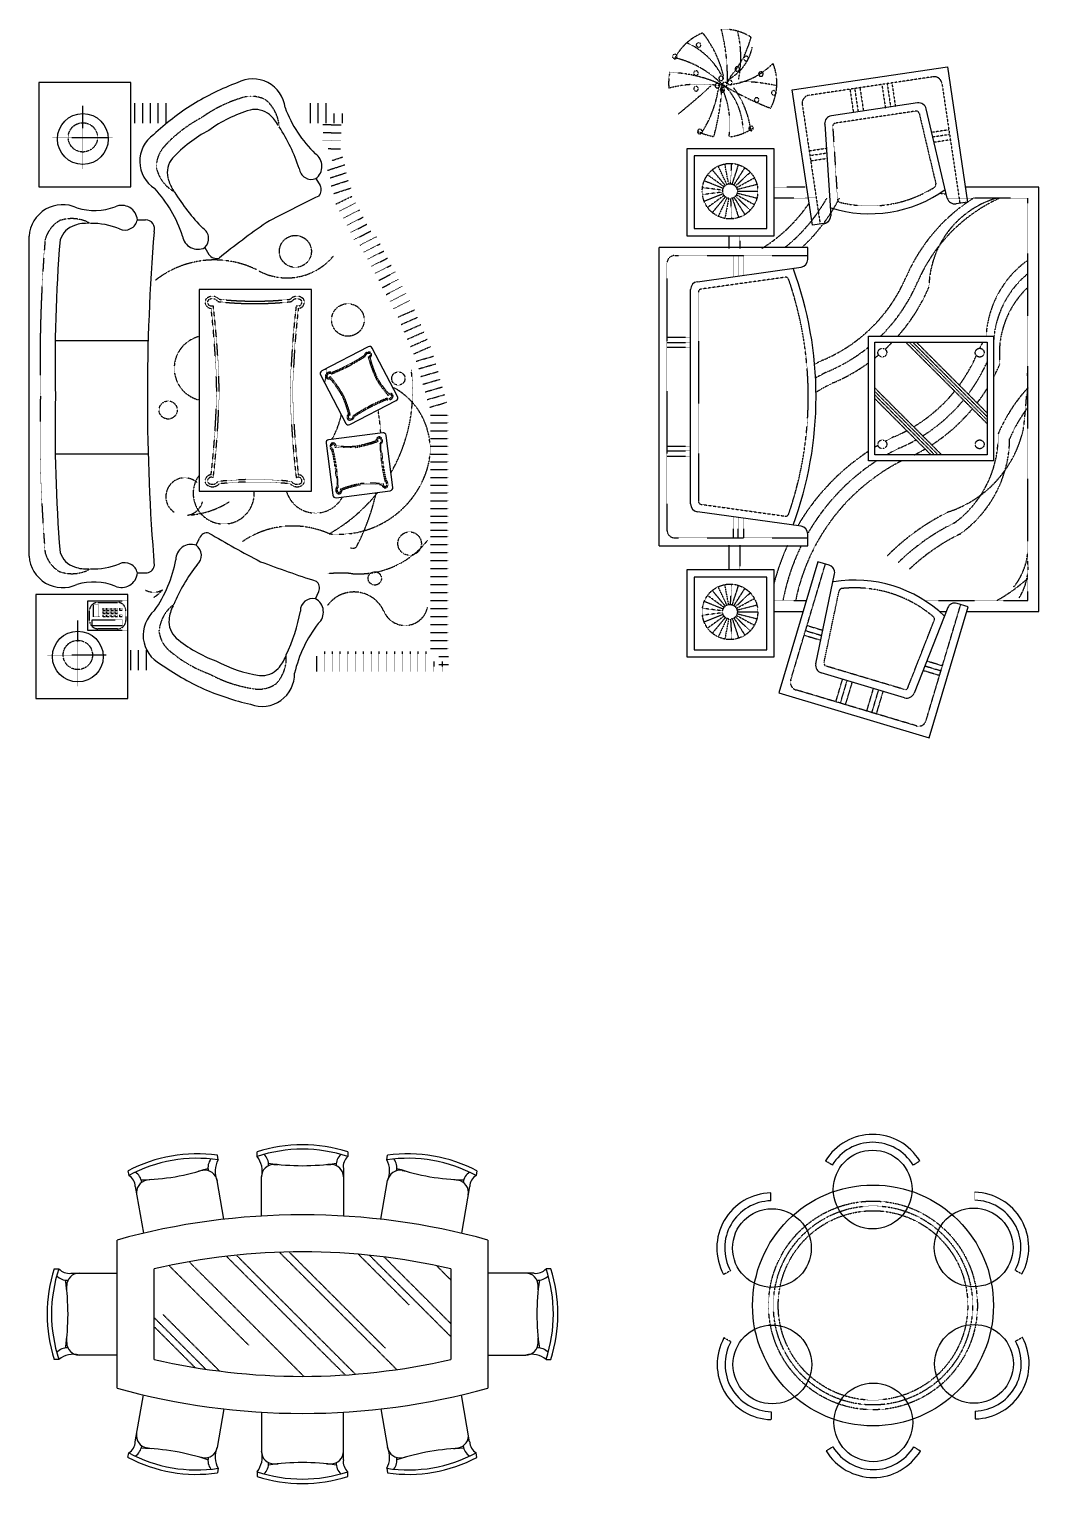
# Model space of a CAD drawing. Extents: x -15080 to 60298, y -30155 to 15485.
# Drawn here: x 14346 to 19795, y 978 to 8842 of the extents above; entities that cross this region are included whole.
import ezdxf

# ---------------------------------------------------------------- set-up
doc = ezdxf.new("R2010")
doc.units = 0
doc.linetypes.add('HIDDEN2', pattern=[0.1875, 0.125, -0.0625])
doc.layers.get('0').update_dxf_attribs({"linetype": 'CONTINUOUS'})
doc.layers.add('FURHATCH', color=57, linetype='CONTINUOUS')

# ---------------------------------------------------------------- blocks, each defined once
blk = doc.blocks.new('YQ_SOFA_05')
for p, q in [((717.7, 1655.8), (1555.4, 1781.2)), ((1555.4, 1781.2), (1664.7, 1050.7)), ((827, 925.3), (717.7, 1655.8)), ((1393.8, 1585.7), (929.4, 1516.2)), ((1555.2, 1071.2), (1441.3, 1553.6)), ((893.4, 1471.6), (925.7, 976.9)), ((619.9, 1338.6), (150.3, 1338.6)), ((150.3, 1338.6), (150.3, 869)), ((619.9, 869), (619.9, 1338.6)), ((1664.7, 1050.7), (1602.1, 1041.3)), ((150.3, 869), (619.9, 869)), ((889.6, 934.7), (827, 925.3)), ((802.1, 804.7), (0, 804.7)), ((0, -804.7), (0, 804.7)), ((802.1, 741.3), (802.1, 804.7)), ((206.3, 620.8), (765.6, 699.4)), ((169.4, -578.8), (169.4, 578.8)), ((1130.1, -346.8), (1130.1, 327.3)), ((1130.1, 327.3), (1804.1, 327.3)), ((1804.1, 327.3), (1804.1, -346.8)), ((1804.1, -346.8), (1130.1, -346.8)), ((765.6, -699.4), (206.3, -620.8)), ((802.1, -804.7), (802.1, -741.3)), ((0, -804.7), (802.1, -804.7)), ((619.9, -935.4), (150.3, -935.4)), ((150.3, -935.4), (150.3, -1405)), ((619.9, -1405), (619.9, -935.4)), ((856.8, -891.4), (645.5, -1599.1)), ((917.5, -909.5), (856.8, -891.4)), ((845.4, -1441.5), (947.2, -956.4)), ((1557.1, -1138.5), (1376.3, -1600)), ((1457.1, -1841.5), (1668.4, -1133.7)), ((1668.4, -1133.7), (1607.7, -1115.6)), ((150.3, -1405), (619.9, -1405)), ((1324.7, -1625.2), (874.7, -1490.8)), ((645.5, -1599.1), (1457.1, -1841.5))]:
    blk.add_line(p, q)
for centre, radius, start, end in [((1400.1, 1543.8), 42.4, 13.28271, 98.51175), ((935.6, 1474.3), 42.4, 98.51175, 183.7408), ((1135.8, 1687.6), 700.1, 252.56821, 305.65909), ((1595.8, 1083.2), 42.3, 196.51199, 278.51175), ((883.4, 976.6), 42.4, 278.51175, 0.51152), ((759.7, 741.3), 42.3, 278.00023, 0), ((-1148.7, 0), 1995.7, 339.67009, 20.32991), ((211.8, 578.8), 42.3, 97.44557, 180), ((211.8, -578.8), 42.3, 180, 262.55443), ((759.7, -741.3), 42.3, 0, 81.99977), ((905.3, -950.1), 42.4, 351.3761, 73.37587), ((1054.9, -1689.6), 700.1, 46.22853, 99.31941), ((1595.6, -1156.2), 42.3, 73.37587, 155.37564), ((886.8, -1450.2), 42.4, 168.14682, 253.37587), ((1336.9, -1584.6), 42.4, 253.37587, 338.60492)]:
    blk.add_arc(centre, radius, start, end)
at = {"layer": 'FURHATCH', "linetype": 'HIDDEN2'}
for p, q in [((1477.9, 1726.8), (807.7, 1626.5)), ((1029.6, 1660.3), (1048.5, 1534)), ((1055, 1664.1), (1073.9, 1537.8)), ((1083.6, 1668.4), (1102.5, 1542.1)), ((1201.8, 1686.1), (1220.7, 1559.8)), ((1230.4, 1690.3), (1249.3, 1564.1)), ((1255.8, 1694.2), (1274.7, 1567.9)), ((1526, 1691.1), (1622.8, 1044.4)), ((772.1, 1578.3), (868.9, 931.6)), ((1384.7, 1541.5), (951, 1476.6)), ((1403.7, 1528.7), (1493.3, 1148.9)), ((936.6, 1458.8), (962.4, 1065)), ((1563, 1440.4), (1471.3, 1426.6)), ((810.1, 1327.7), (901.9, 1341.4)), ((1566.8, 1415), (1477.2, 1401.5)), ((1571.1, 1386.4), (1483.9, 1373.3)), ((385, 1149), (391.9, 1259)), ((814, 1302.3), (903.6, 1315.7)), ((818.2, 1273.7), (905.4, 1286.7)), ((350.5, 1132.8), (261.3, 1197.5)), ((357.3, 1140), (287, 1224.9)), ((365.7, 1145.3), (318.7, 1245)), ((375.1, 1148.4), (354.5, 1256.6)), ((394.8, 1147.1), (428.8, 1251.9)), ((403.7, 1142.9), (462.8, 1235.9)), ((411.4, 1136.6), (491.7, 1212)), ((417.2, 1128.6), (513.8, 1181.6)), ((343.2, 1114.4), (233.9, 1128.3)), ((343.2, 1104.5), (233.9, 1090.7)), ((345.7, 1124.1), (243.3, 1164.6)), ((420.9, 1119.3), (527.6, 1146.7)), ((422.1, 1109.5), (532.3, 1109.5)), ((787.9, 1131.7), (619.9, 1131.7)), ((345.7, 1094.9), (243.3, 1054.3)), ((350.5, 1086.2), (261.3, 1021.4)), ((357.3, 1079), (287, 994.1)), ((365.7, 1073.6), (318.7, 974)), ((375.1, 1070.6), (354.5, 962.3)), ((385, 1070), (391.9, 960)), ((394.8, 1071.8), (428.8, 967)), ((403.7, 1076), (462.8, 983)), ((411.4, 1082.4), (491.7, 1006.9)), ((417.2, 1090.4), (513.8, 1037.3)), ((420.9, 1099.6), (527.6, 1072.2)), ((805.1, 1071.8), (619.9, 1071.8)), ((851.9, 1073.3), (787.9, 1073.4)), ((1514.8, 1098.9), (1549.8, 1093.9)), ((1989.2, 1071.8), (1555.1, 1071.8)), ((1989.2, -1100.3), (1989.2, 1071.8)), ((436.3, 869), (436.3, 800.4)), ((42.3, 719.9), (42.3, -719.9)), ((84.7, 762.3), (802.1, 762.3)), ((401.6, 761.8), (401.6, 648.2)), ((427.3, 761.8), (427.3, 651.9)), ((456.2, 761.8), (456.2, 655.9)), ((680.7, 644.7), (226.3, 580.8)), ((211.8, 564.1), (211.8, -564.1)), ((41.7, 321.4), (169.4, 321.4)), ((41.7, 292.5), (169.4, 292.5)), ((41.7, 266.8), (169.4, 266.8)), ((1331, 293.6), (1770.4, -145.8)), ((1350.1, 293.6), (1770.4, -126.8)), ((1369.1, 293.6), (1770.4, -107.7)), ((1388.2, 293.6), (1770.4, -88.6)), ((1163.8, 47.4), (1524.3, -313.1)), ((1163.8, 28.4), (1505.2, -313.1)), ((1163.8, 9.3), (1486.1, -313.1)), ((1163.8, -9.8), (1467.1, -313.1)), ((41.7, -266.8), (169.4, -266.8)), ((41.7, -292.5), (169.4, -292.5)), ((41.7, -321.4), (169.4, -321.4)), ((226.3, -580.8), (680.7, -644.7)), ((401.6, -761.8), (401.6, -648.2)), ((427.3, -761.8), (427.3, -651.9)), ((456.2, -761.8), (456.2, -655.9)), ((84.7, -762.3), (802.1, -762.3)), ((436.3, -802), (436.3, -935.4)), ((710.3, -1530.1), (897.4, -903.5)), ((375.1, -1122.3), (354.5, -1014.1)), ((385, -1121.7), (391.9, -1011.7)), ((394.8, -1123.6), (428.8, -1018.8)), ((350.5, -1137.9), (261.3, -1073.2)), ((357.3, -1130.7), (287, -1045.8)), ((365.7, -1125.4), (318.7, -1025.7)), ((403.7, -1127.8), (462.8, -1034.8)), ((411.4, -1134.1), (491.7, -1058.7)), ((417.2, -1142.1), (513.8, -1089.1)), ((619.9, -1100.3), (794.4, -1100.3)), ((890, -1435), (971.1, -1048.8)), ((1433, -1100.3), (1989.2, -1100.3)), ((343.2, -1156.3), (233.9, -1142.5)), ((343.2, -1166.2), (233.9, -1180)), ((345.7, -1146.6), (243.3, -1106.1)), ((345.7, -1175.8), (243.3, -1216.4)), ((420.9, -1151.4), (527.6, -1124)), ((420.9, -1171.1), (527.6, -1198.5)), ((422.1, -1161.2), (532.3, -1161.2)), ((1440.7, -1748.2), (1627.8, -1121.6)), ((1513.2, -1160.2), (1548.6, -1160.2)), ((350.5, -1184.5), (261.3, -1249.3)), ((357.3, -1191.7), (287, -1276.6)), ((365.7, -1197.1), (318.7, -1296.8)), ((375.1, -1200.1), (354.5, -1308.4)), ((385, -1200.8), (391.9, -1310.7)), ((394.8, -1198.9), (428.8, -1303.7)), ((403.7, -1194.7), (462.8, -1287.7)), ((411.4, -1188.3), (491.7, -1263.8)), ((417.2, -1180.3), (513.8, -1233.4)), ((798.9, -1235), (883.4, -1260.3)), ((1342.5, -1570.1), (1484.9, -1206.8)), ((783.3, -1287.4), (872.2, -1313.9)), ((790.7, -1262.7), (877.5, -1288.7)), ((1321.9, -1580.1), (901.8, -1454.7)), ((1512.7, -1505.2), (1423.9, -1478.6)), ((1520.1, -1480.5), (1433.3, -1454.6)), ((1528.4, -1452.8), (1443.9, -1427.6)), ((953.6, -1647.6), (990.1, -1525.3)), ((978.2, -1654.9), (1014.7, -1532.6)), ((1005.9, -1663.2), (1042.5, -1540.9)), ((1388, -1776.7), (738.7, -1582.8)), ((1120.5, -1697.4), (1157, -1575.1)), ((1148.2, -1705.7), (1184.7, -1583.4)), ((1172.8, -1713), (1209.3, -1590.7))]:
    blk.add_line(p, q, dxfattribs=at)
at = {"layer": 'FURHATCH', "ltscale": 1000}
for p, q in [((580.8, 1299.5), (189.5, 1299.5)), ((189.5, 1299.5), (189.5, 908.2)), ((580.8, 908.2), (580.8, 1299.5)), ((2049.1, 1131.7), (1652.6, 1131.7)), ((2049.1, -1160.2), (2049.1, 1131.7)), ((189.5, 908.2), (580.8, 908.2)), ((376.4, 869), (376.4, 800.4)), ((1163.8, -313.1), (1163.8, 293.6)), ((1163.8, 293.6), (1770.4, 293.6)), ((1770.4, 293.6), (1770.4, -313.1)), ((1770.4, -313.1), (1163.8, -313.1)), ((376.4, -802), (376.4, -935.4)), ((580.8, -974.6), (189.5, -974.6)), ((189.5, -974.6), (189.5, -1365.9)), ((580.8, -1365.9), (580.8, -974.6)), ((619.9, -1160.2), (776.5, -1160.2)), ((1660.5, -1160.2), (2049.1, -1160.2)), ((189.5, -1365.9), (580.8, -1365.9))]:
    blk.add_line(p, q, dxfattribs=at)
at = {"layer": 'FURHATCH', "linetype": 'HIDDEN2'}
for centre, radius in [((382.5, 1109.5), 149.8), ((382.5, 1109.5), 39.6), ((1204.4, 237.7), 23.8), ((1729.8, 237.7), 23.8), ((1204.4, -257.2), 23.8), ((1729.8, -257.2), 23.8), ((382.5, -1161.2), 149.8), ((382.5, -1161.2), 39.6)]:
    blk.add_circle(centre, radius, dxfattribs=at)
for centre, radius, start, end in [((343.2, 1692.2), 292, 58.42049, 91.49494), ((-660.1, 1726), 1028.6, 358.32856, 14.53175), ((-158.9, 1831.8), 599.6, 348.55155, 13.59511), ((343.2, 1692.2), 292, 111.59554, 153.05191), ((-8, 1553.7), 389.7, 24.09558, 66.22018), ((212.7, 1898.6), 12.3, 90, 270), ((212.7, 1898.6), 12.3, 270, 90), ((-233.2, 1595.2), 596.4, 13.04524, 38.15889), ((249.9, 1939), 258.4, 298.89012, 348.45792), ((-17, 2073.5), 530, 318.7581, 345.51574), ((84.4, 1836.7), 12.3, 90, 270), ((84.4, 1836.7), 12.3, 270, 90), ((-38.4, 1312), 531.8, 44.48606, 76.53813), ((469.3, 1825.4), 12.3, 90, 270), ((469.3, 1825.4), 12.3, 270, 90), ((343.2, 1692.2), 292, 168.54353, 185.23656), ((36.3, 1043), 707.5, 65.08876, 88.31599), ((199.1, 1746.7), 12.3, 90, 270), ((199.1, 1746.7), 12.3, 270, 90), ((334.3, 1718.5), 12.3, 90, 270), ((334.3, 1718.5), 12.3, 270, 90), ((333.5, 2076.2), 394.4, 276.99045, 315.47809), ((422.1, 1769.1), 12.3, 90, 270), ((422.1, 1769.1), 12.3, 270, 90), ((549.2, 1741.7), 12.3, 90, 270), ((549.2, 1741.7), 12.3, 270, 90), ((343.2, 1692.2), 292, 332.49118, 21.58391), ((219.4, 1021), 665.8, 81.24958, 104.52372), ((-2204.3, 4373.5), 3665.1, 309.04877, 312.6799), ((199.1, 1662.2), 12.3, 90, 270), ((199.1, 1662.2), 12.3, 270, 90), ((-262, 1748.3), 588.3, 326.50982, 352.13779), ((-972.9, 1751.6), 1314.8, 344.68202, 357.82437), ((314, 1679.1), 12.3, 90, 270), ((314, 1679.1), 12.3, 270, 90), ((341, 1656.6), 12.3, 90, 270), ((-98, 1470.4), 480, 351.82983, 25.76326), ((1195.9, 3106.7), 1659.2, 238.98728, 249.03333), ((341, 1656.6), 12.3, 270, 90), ((354.5, 1684.7), 12.3, 90, 270), ((107.3, 1436.4), 345.6, 357.53057, 45.91017), ((354.5, 1684.7), 12.3, 270, 90), ((381.5, 1695.9), 12.3, 90, 270), ((381.5, 1695.9), 12.3, 270, 90), ((20.9, 1381.2), 476.7, 7.32696, 36.95584), ((420.1, 698.7), 1003.1, 77.63534, 89.11051), ((618.7, 1640), 12.3, 90, 270), ((618.7, 1640), 12.3, 270, 90), ((1484.1, 1684.9), 42.4, 8.51175, 98.51232), ((526, 1601.9), 12.3, 90, 270), ((526, 1601.9), 12.3, 270, 90), ((814, 1584.6), 42.4, 98.51175, 188.51175), ((1387.2, 1524.8), 16.9, 13.28271, 98.51175), ((219.4, 1431.4), 12.3, 90, 270), ((343.2, 1692.2), 292, 242.2649, 260.54054), ((219.4, 1431.4), 12.3, 270, 90), ((343.2, 1692.2), 292, 276.67026, 304.42463), ((496.4, 1448.3), 12.3, 90, 270), ((496.4, 1448.3), 12.3, 270, 90), ((953.5, 1459.9), 16.9, 98.51175, 183.7408), ((1135.8, 1687.6), 657.8, 255.86265, 302.15091), ((1476.8, 1145), 16.9, 302.15091, 13.28271), ((109.5, 1519.5), 845.5, 301.74131, 325.84436), ((109.5, 1519.5), 912.9, 308.46068, 330.6322), ((109.5, 1519.5), 972.8, 312.70892, 332.59934), ((979.3, 1066.1), 16.9, 183.7408, 255.86265), ((2201.2, 272.3), 945.4, 122.25803, 156.83724), ((2201.2, 272.3), 878, 114.41482, 156.83724), ((1964.2, 584), 508.2, 106.30796, 179.19228), ((883.4, 976.6), 42.4, 278.51175, 0.51152), ((84.7, 719.9), 42.4, 90, 180), ((2304.2, 296.4), 541.2, 125.59211, 176.73563), ((683.1, 627.9), 16.9, 18.92131, 98.00023), ((-1148.7, 0), 1953.4, 341.07869, 18.92131), ((554.7, 976.8), 845.5, 292.94731, 336.83724), ((2311.3, 271.6), 507.3, 129.40498, 181.29838), ((228.7, 564.1), 16.9, 98.00023, 180), ((554.7, 976.8), 912.9, 314.64485, 336.83724), ((554.7, 976.8), 980.3, 318.50486, 336.83724), ((2324.4, 234.3), 488.4, 133.33814, 186.74489), ((554.7, 976.8), 912.9, 293.05943, 309.06496), ((554.7, 976.8), 980.3, 312.68427, 315.81835), ((2584.6, -141.9), 945.4, 152.57226, 154.7437), ((1416.7, -898.8), 1219.3, 115.8857, 118.26533), ((554.7, 976.8), 980.3, 293.16276, 305.93519), ((554.7, 976.8), 980.3, 308.40738, 309.94587), ((938.1, 562.5), 845.5, 323.71164, 336.24502), ((938.1, 562.5), 912.9, 323.06396, 335.73748), ((938.1, 562.5), 980.3, 332.05116, 336.83724), ((1416.7, -898.8), 1151.9, 115.96881, 119.78831), ((-1329.1, 223.1), 3319.3, 353.18863, 358.62179), ((1416.7, -898.8), 1084.5, 116.05627, 121.69862), ((938.1, 562.5), 845.5, 300.99085, 320.94818), ((938.1, 562.5), 980.3, 322.50618, 328.10171), ((2636.8, -545.5), 878, 137.52434, 156.83724), ((938.1, 562.5), 912.9, 302.04397, 320.50759), ((938.1, 562.5), 980.3, 302.9487, 320.12784), ((2636.8, -545.5), 810.5, 143.02505, 156.83724), ((1800.1, -1313.1), 1219.3, 115.8857, 118.36256), ((938.1, 562.5), 845.5, 292.94731, 298.14746), ((938.1, 562.5), 912.9, 293.05943, 299.42473), ((1372.5, -43.6), 607.7, 288.56303, 347.93878), ((1252.2, -215.3), 577.6, 306.26984, 1.50362), ((1254.6, -222), 637, 305.21289, 359.5757), ((1800.1, -1313.1), 1219.3, 123.33404, 149.64765), ((1800.1, -1313.1), 1219.3, 120.50188, 121.45845), ((1800.1, -1313.1), 1151.9, 115.96881, 119.76198), ((938.1, 562.5), 980.3, 296.72321, 300.51999), ((1800.1, -1313.1), 1084.5, 117.00437, 168.68746), ((1800.1, -1313.1), 1151.9, 122.98231, 150.05654), ((228.7, -564.1), 16.9, 180, 261.99977), ((2098.3, -1716.7), 1219.3, 115.8857, 135.33041), ((683.1, -627.9), 16.9, 261.99977, 341.07869), ((2098.3, -1716.7), 1151.9, 115.96881, 134.50898), ((84.7, -719.9), 42.4, 180, 270), ((2098.3, -1716.7), 1084.5, 116.05627, 133.58178), ((1800.1, -1313.1), 1219.3, 155.35709, 165.44138), ((1800.1, -1313.1), 1151.9, 153.80937, 169.35736), ((1652, -812.6), 338.2, 320.81868, 4.2675), ((905.3, -950.1), 42.4, 351.3761, 73.37587), ((1679.6, -920.2), 311.3, 327.46421, 5.95832), ((1338.5, -247.6), 980.3, 299.56295, 311.59383), ((987.7, -1052.3), 16.9, 96.02498, 168.14682), ((1054.9, -1689.6), 657.8, 49.73672, 96.02498), ((1469.1, -1200.6), 16.9, 338.60492, 49.73672), ((906.6, -1438.5), 16.9, 168.14682, 253.37587), ((750.9, -1542.2), 42.4, 163.37587, 253.37587), ((1326.8, -1563.9), 16.9, 253.37587, 338.60492), ((1400.1, -1736.1), 42.4, 253.3753, 343.37587)]:
    blk.add_arc(centre, radius, start, end, dxfattribs=at)
blk = doc.blocks.new('YQ_SOFA_04')
for p, q in [((1547.2, 1174.2), (1569.7, 1137.9)), ((584.1, 952.1), (628.2, 952.1)), ((0, -863.5), (0, 863.5)), ((947.4, 801.7), (970, 765.3)), ((1524.4, 575.6), (917.8, 575.6)), ((917.8, 575.6), (917.8, -512.2)), ((1524.4, -512.2), (1524.4, 575.6)), ((1830.3, 266.6), (1579.1, 135.8)), ((1987.9, -1.6), (1851.9, 259.8)), ((1572.3, 114.3), (1708.3, -147.1)), ((1729.8, -153.9), (1981.1, -23.1)), ((1908.4, -197.8), (1616.2, -235.8)), ((1962.8, -492.4), (1926.3, -211.5)), ((1602.4, -253.6), (1638.9, -534.5)), ((917.8, -512.2), (1524.4, -512.2)), ((1656.8, -548.3), (1949, -510.3)), ((901.4, -804.8), (918.9, -765.8)), ((584.1, -954.5), (628.2, -954.5)), ((1545.7, -1093.6), (1563.2, -1054.5))]:
    blk.add_line(p, q)
for points in [[(549.5, 1130), (549.5, 1693), (53.1, 1693), (53.1, 1130)], [(35.7, -1069.9), (35.7, -1632.9), (532.1, -1632.9), (532.1, -1069.9)]]:
    blk.add_lwpolyline(points, close=True)
for centre, radius, start, end in [((1689.8, 219.1), 1578.2, 111.04535, 120.76312), ((1206.7, 1537.7), 175.4, 6.42657, 118.47951), ((1740.4, 250.5), 1578.2, 122.92841, 132.64618), ((2020.3, 1799), 683.4, 200.70914, 225.82466), ((772.4, 1268), 175.4, 125.21202, 237.26497), ((1497.6, 1240.4), 82.7, 306.79823, 55.8599), ((177.6, 654.5), 683.4, 17.86688, 42.98239), ((1529.9, 1113.1), 46.9, 315.31867, 31.84577), ((180.5, 852.9), 180.9, 64.5808, 176.63374), ((351.8, 1326.7), 324.3, 253.21884, 290.32511), ((499.2, 944.7), 85.3, 4.95246, 114.01413), ((3873.5, -3824.7), 5421.6, 115.22104, 118.58429), ((628.2, 903.7), 48.4, 340.89584, 90), ((11770.1, -6.6), 11132.1, 175.39145, 184.69317), ((4397.5, -3499.2), 5421.6, 125.10724, 128.4705), ((910, 875.5), 82.7, 187.83163, 296.89331), ((1009.9, 790.1), 46.9, 211.84577, 288.37286), ((1837.7, 252.4), 15.9, 27.48884, 117.48884), ((1586.4, 121.7), 15.9, 117.48884, 207.48884), ((1973.7, -9), 15.9, 297.48884, 27.48884), ((1722.5, -139.7), 15.9, 207.48884, 297.48884), ((1618.2, -251.6), 15.9, 97.40527, 187.40527), ((1910.5, -213.6), 15.9, 7.40527, 97.40527), ((1654.7, -532.5), 15.9, 187.40527, 277.40527), ((1947, -494.5), 15.9, 277.40527, 7.40527), ((961.7, -785), 46.9, 79.33467, 155.86177), ((3743.5, 3919.9), 5421.6, 239.23704, 242.60029), ((180.5, -852.9), 180.9, 183.36626, 295.4192), ((874.2, -883), 82.7, 70.81423, 179.8759), ((628.2, -906.1), 48.4, 270, 346.52709), ((118.8, -762.2), 683.4, 324.72514, 349.84066), ((3180.5, 4172.2), 5421.6, 249.12324, 252.4865), ((348.2, -1328.1), 324.6, 69.00788, 106.09833), ((499.2, -947.2), 85.3, 245.98587, 355.04754), ((1520.3, -1035.3), 46.9, 335.86177, 52.38886), ((1505.4, -1165.8), 82.7, 311.84763, 60.90931), ((790.5, -1290.4), 175.4, 130.44257, 242.49551), ((2098.3, -1649.3), 683.4, 141.88288, 166.99839), ((1613.3, -152.3), 1578.2, 235.06136, 244.77912), ((1257, -1499.5), 175.4, 249.22803, 1.28097), ((1558.9, -127.9), 1578.2, 246.94441, 256.66218)]:
    blk.add_arc(centre, radius, start, end)
at = {"layer": 'FURHATCH', "linetype": 'HIDDEN2'}
for p, q in [((568.9, 1580.7), (568.9, 1473)), ((610.9, 1580.7), (610.9, 1473)), ((652.9, 1580.7), (652.9, 1473)), ((694.9, 1580.7), (694.9, 1473)), ((736.9, 1580.7), (736.9, 1473)), ((1516.6, 1580.7), (1516.6, 1473)), ((1558.6, 1580.7), (1558.6, 1473)), ((1601.2, 1580.7), (1601.2, 1473)), ((288.4, 1566.3), (288.4, 1227.7)), ((1644.4, 1526.5), (1644.4, 1473)), ((1689.4, 1526.5), (1689.4, 1473)), ((1585.3, 1466.6), (1683.2, 1464.2)), ((1586, 1423.4), (1683.9, 1421)), ((450, 1394.1), (126.7, 1394.1)), ((1583.4, 1380.3), (1681.3, 1377.8)), ((1613.9, 1336.3), (1680.7, 1334.6)), ((1635.1, 1272.6), (1692.9, 1291.3)), ((1610.5, 1219.2), (1703.7, 1249.4)), ((1624.7, 1178.3), (1712.1, 1206.7)), ((1629.7, 1134.5), (1722.8, 1164.8)), ((1643, 1093.4), (1736.2, 1123.7)), ((1655.9, 1037.4), (1744.1, 1080.2)), ((1675.4, 998.4), (1762.5, 1043.3)), ((1695.2, 960), (1782.3, 1004.9)), ((1715, 921.6), (1802.1, 966.5)), ((1734.8, 883.2), (1821.9, 928.1)), ((1756.4, 846.4), (1843.4, 891.3)), ((1787.1, 815.7), (1874.2, 860.5)), ((1806.9, 777.3), (1894, 822.1)), ((1826.7, 738.9), (1913.8, 783.7)), ((1846.5, 700.5), (1933.6, 745.3)), ((1866.3, 662.1), (1953.4, 707)), ((1887.8, 625.3), (1974.9, 670.2)), ((1907.6, 586.9), (1994.7, 631.8)), ((1927.4, 548.5), (2014.5, 593.4)), ((1947.2, 510.1), (2034.3, 555)), ((1967, 471.7), (2054.1, 516.6)), ((1989.4, 426.3), (2079.1, 465.6)), ((2006.8, 386.7), (2096.5, 426.1)), ((2024.1, 347.1), (2113.8, 386.5)), ((2041.5, 307.6), (2131.2, 347)), ((2058.9, 268), (2148.5, 307.4)), ((2076.2, 228.5), (2165.9, 267.9)), ((2088.4, 188.9), (2182.5, 216)), ((2100.4, 147.4), (2194.5, 174.5)), ((2112.3, 105.9), (2206.5, 133)), ((2124.3, 64.3), (2218.4, 91.5)), ((2136.3, 22.8), (2230.4, 50)), ((2148.2, -18.7), (2242.4, 8.5)), ((2160.2, -60.2), (2254.3, -33)), ((2165.9, -102.6), (2263.8, -102.6)), ((2165.9, -144.6), (2263.8, -144.6)), ((2165.9, -186.6), (2263.8, -186.6)), ((2165.9, -228.6), (2263.8, -228.6)), ((2165.9, -270.6), (2263.8, -270.6)), ((2165.9, -312.6), (2263.8, -312.6)), ((2165.9, -354.6), (2263.8, -354.6)), ((2165.9, -396.6), (2263.8, -396.6)), ((2165.9, -438.6), (2263.8, -438.6)), ((2165.9, -480.6), (2263.8, -480.6)), ((2165.9, -522.6), (2263.8, -522.6)), ((2165.9, -564.6), (2263.8, -564.6)), ((2165.9, -606.6), (2263.8, -606.6)), ((2165.9, -648.6), (2263.8, -648.6)), ((2165.9, -681.6), (2263.8, -681.6)), ((2165.9, -723.6), (2263.8, -723.6)), ((2165.9, -757.7), (2263.8, -757.7)), ((2165.9, -800.9), (2263.8, -800.9)), ((2165.9, -844.1), (2263.8, -844.1)), ((2165.9, -887.3), (2263.8, -887.3)), ((2165.9, -930.5), (2263.8, -930.5)), ((2165.9, -973.7), (2263.8, -973.7)), ((2165.9, -1016.9), (2263.8, -1016.9)), ((2165.9, -1060.1), (2263.8, -1060.1)), ((2165.9, -1103.3), (2263.8, -1103.3)), ((2165.9, -1146.5), (2263.8, -1146.5)), ((261.5, -1210.3), (261.5, -1566.1)), ((2165.9, -1189.7), (2263.8, -1189.7)), ((2165.9, -1232.9), (2263.8, -1232.9)), ((2165.9, -1276.1), (2263.8, -1276.1)), ((2165.9, -1319.3), (2263.8, -1319.3)), ((414.9, -1398), (99.4, -1398)), ((547.2, -1370.6), (547.2, -1478.3)), ((589.2, -1370.6), (589.2, -1478.3)), ((631.2, -1370.6), (631.2, -1478.3)), ((1551.4, -1402.8), (1551.4, -1485.6)), ((1593.4, -1377.9), (1593.4, -1485.6)), ((1635.4, -1377.9), (1635.4, -1485.6)), ((1677.4, -1377.9), (1677.4, -1485.6)), ((1719.4, -1377.9), (1719.4, -1485.6)), ((1761.4, -1377.9), (1761.4, -1485.6)), ((1803.4, -1377.9), (1803.4, -1485.6)), ((1845.4, -1377.9), (1845.4, -1485.6)), ((1887.4, -1377.9), (1887.4, -1485.6)), ((1929.4, -1377.9), (1929.4, -1485.6)), ((1971.4, -1377.9), (1971.4, -1485.6)), ((2013.4, -1377.9), (2013.4, -1485.6)), ((2055.4, -1377.9), (2055.4, -1485.6)), ((2097.4, -1377.9), (2097.4, -1485.6)), ((2140, -1377.9), (2140, -1485.6)), ((2165.9, -1362.5), (2263.8, -1362.5)), ((2210.4, -1405.7), (2263.8, -1405.7)), ((2183.2, -1432.1), (2183.2, -1485.6)), ((2210.4, -1448.9), (2263.8, -1448.9)), ((2228.2, -1432.1), (2228.2, -1485.6))]:
    blk.add_line(p, q, dxfattribs=at)
at = {"layer": 'FURHATCH', "ltscale": 1000}
for p, q in [((140.7, 301.1), (642.2, 299.9)), ((140.9, -310.9), (642.2, -312.1))]:
    blk.add_line(p, q, dxfattribs=at)
at = {"layer": 'FURHATCH', "linetype": 'HIDDEN2'}
for points in [[(316.4, -1264.4), (316.4, -1104.7), (531.4, -1104.7), (531.4, -1264.4)], [(347.4, -1190.8), (347.4, -1126.3), (375.8, -1126.3), (375.8, -1190.8)], [(399.5, -1156.2), (399.5, -1145.2), (412.1, -1145.2), (412.1, -1156.2)], [(399.5, -1173.5), (399.5, -1162.5), (412.1, -1162.5), (412.1, -1173.5)], [(420, -1156.2), (420, -1145.2), (432.6, -1145.2), (432.6, -1156.2)], [(420, -1173.5), (420, -1162.5), (432.6, -1162.5), (432.6, -1173.5)], [(442, -1156.2), (442, -1145.2), (454.6, -1145.2), (454.6, -1156.2)], [(442, -1173.5), (442, -1162.5), (454.6, -1162.5), (454.6, -1173.5)], [(464.1, -1156.2), (464.1, -1145.2), (476.7, -1145.2), (476.7, -1156.2)], [(464.1, -1173.5), (464.1, -1162.5), (476.7, -1162.5), (476.7, -1173.5)], [(489.3, -1156.2), (489.3, -1145.2), (501.9, -1145.2), (501.9, -1156.2)], [(339.6, -1239.7), (339.6, -1206.6), (503.5, -1206.6), (503.5, -1239.7)], [(399.5, -1190.8), (399.5, -1179.8), (412.1, -1179.8), (412.1, -1190.8)], [(420, -1190.8), (420, -1179.8), (432.6, -1179.8), (432.6, -1190.8)], [(442, -1190.8), (442, -1179.8), (454.6, -1179.8), (454.6, -1190.8)], [(464.1, -1190.8), (464.1, -1179.8), (476.7, -1179.8), (476.7, -1190.8)], [(489.3, -1190.8), (489.3, -1179.8), (501.9, -1179.8), (501.9, -1190.8)]]:
    blk.add_lwpolyline(points, close=True, dxfattribs=at)
blk.add_lwpolyline([(325.4, -1210.4), (325.4, -1158.7, -0.414214), (370.4, -1113.7), (477.4, -1113.7, -0.414214), (522.4, -1158.7), (522.4, -1210.4, -0.414214), (477.4, -1255.4), (370.4, -1255.4, -0.414214)], format="xyb", close=True, dxfattribs=at)
at = {"layer": 'FURHATCH', "ltscale": 1000}
for centre in [(289.9, 1388), (262.9, -1405.8)]:
    blk.add_circle(centre, 137.1, dxfattribs=at)
at = {"layer": 'FURHATCH', "linetype": 'HIDDEN2'}
for centre, radius in [((289.9, 1396.8), 79), ((1436.8, 781.3), 86.3), ((1720.2, 411.5), 87.9), ((1992.4, 95.1), 35.9), ((750.2, -74.9), 48.9), ((2053.3, -795.7), 63.3), ((1865.3, -983.8), 35.9), ((262.9, -1397), 79)]:
    blk.add_circle(centre, radius, dxfattribs=at)
for centre, radius, start, end in [((1355.3, 913.2), 727, 106.34708, 125.97083), ((1199.8, 1455.1), 163.3, 62.02567, 107.51404), ((1148.9, 1444.3), 200.7, 2.7338, 50.56251), ((1266.4, 858), 727, 117.72071, 137.34445), ((849.6, 1237.6), 163.3, 136.1775, 181.66586), ((881.8, 1278.4), 200.7, 193.12903, 240.95773), ((944.1, 1224.6), 200.7, 193.12903, 215.14997), ((249.1, 801.9), 168.3, 120.17991, 165.66827), ((230.9, 751.4), 206.9, 60.88804, 108.71674), ((8185.1, 178.4), 8126.3, 175.30484, 181.25774), ((999.9, 218.6), 516.6, 63.85046, 127.92786), ((1391.5, 962.5), 324.1, 242.2413, 320.87568), ((983, 507.6), 33.5, 151.97105, 268.45203), ((989.2, 489.2), 49.5, 43.3503, 136.3564), ((983, 507.6), 20.3, 156.85196, 301.1204), ((989.2, 489.2), 36.3, 36.24706, 133.35066), ((-3890.2, -81.9), 4903.9, 1.24656, 6.51011), ((-3890.2, -81.9), 4917.1, 1.24322, 6.68144), ((1205.6, 2129), 1629.1, 263.4049, 270.41659), ((1205.6, 2129), 1615.9, 263.59034, 270.41999), ((1229.3, 2129), 1615.9, 269.58001, 276.40966), ((1229.3, 2129), 1629.1, 269.58341, 276.5951), ((6325, -81.9), 4917.1, 173.31856, 178.75678), ((1445.7, 489.2), 49.5, 43.6436, 136.6497), ((1445.7, 489.2), 36.3, 46.64934, 143.75294), ((6325, -81.9), 4903.9, 173.48989, 178.75344), ((1451.9, 507.6), 20.3, 238.8796, 23.14804), ((1451.9, 507.6), 33.5, 271.54797, 28.02895), ((958.7, 150.6), 175.9, 103.43691, 256.56309), ((1832.1, 212.4), 25.5, 71.13244, 164.13854), ((1830.6, 222.3), 17.3, 299.03681, 55.51779), ((1331.8, 905.6), 840.3, 290.89374, 297.90543), ((1331.8, 905.6), 833.5, 291.07918, 297.90883), ((1342.7, 911.2), 833.5, 297.06885, 303.8985), ((1342.7, 911.2), 840.3, 297.07225, 304.08395), ((1832.1, 212.4), 18.7, 74.13818, 171.24178), ((1830.6, 222.3), 10.5, 266.36844, 50.63688), ((2490.9, 383.9), 683, 194.58957, 205.07192), ((2455.1, 366.4), 636.4, 194.48505, 204.98124), ((1427.7, 129.2), 175.9, 341.62709, 4.77695), ((1623.2, 103.7), 25.5, 70.83914, 163.84524), ((1616, 110.7), 17.3, 179.45989, 295.94087), ((1623.2, 103.7), 18.7, 63.7359, 160.8395), ((1616, 110.7), 10.5, 184.3408, 328.60924), ((1139.6, -318.1), 636.4, 29.99645, 40.49263), ((1104.7, -337.3), 683, 29.90576, 40.38811), ((2347.9, 371.2), 550.3, 210.18932, 221.86837), ((2313.7, 352.2), 504.5, 210.31432, 222.10485), ((1191.4, 24.8), 878.5, 330.04708, 7.6504), ((8185.1, -178.4), 8126.3, 178.74226, 184.69516), ((-3890.2, 131.5), 4903.9, 353.48989, 358.75344), ((-3890.2, 131.5), 4917.1, 353.31856, 358.75678), ((6325, 131.5), 4917.1, 181.24322, 186.68144), ((6325, 131.5), 4903.9, 181.24656, 186.51011), ((1232.3, -210.5), 504.5, 12.87283, 24.66337), ((1197.2, -227.5), 550.3, 13.10931, 24.78836), ((1947, -1.5), 10.5, 4.3408, 148.60924), ((1947, -1.5), 17.3, 359.45989, 115.94087), ((1786.9, -285.3), 377.2, 340.49878, 62.44053), ((2220.4, -802.1), 840.3, 117.07225, 124.08395), ((2220.4, -802.1), 833.5, 117.06885, 123.8985), ((2231.2, -796.5), 840.3, 110.89374, 117.90543), ((2231.2, -796.5), 833.5, 111.07918, 117.90883), ((732.3, -271.9), 1167.5, 3.57002, 9.74845), ((1939.8, 5.4), 25.5, 250.83914, 343.84524), ((1939.8, 5.4), 18.7, 243.7359, 340.8395), ((1231.5, -3.2), 463.5, 330.21714, 347.76961), ((1732.5, -113.2), 17.3, 119.03681, 235.51779), ((1732.5, -113.2), 10.5, 86.36844, 230.63688), ((1730.9, -103.3), 25.5, 251.13244, 344.13854), ((1730.9, -103.3), 18.7, 254.13818, 351.24178), ((1890, -237.6), 17.3, 69.37631, 185.8573), ((1890, -237.6), 10.5, 74.25723, 218.52567), ((1881, -242), 18.7, 313.65233, 50.75593), ((1881, -242), 25.5, 320.75556, 53.76166), ((1649.6, -272.1), 25.5, 141.04887, 234.05497), ((1639.7, -270.1), 17.3, 8.95324, 125.43422), ((1649.6, -272.1), 18.7, 144.0546, 241.15821), ((1639.7, -270.1), 10.5, 336.28487, 120.55331), ((825.2, -491.8), 833.5, 6.98528, 13.81493), ((825.2, -491.8), 840.3, 6.98868, 14.00037), ((1716.2, 271.9), 550.3, 263.02574, 274.70478), ((1720.1, 233.1), 504.5, 262.78926, 274.57979), ((1650.9, 357.1), 636.4, 279.91287, 290.40906), ((1644.8, 396.4), 683, 279.82219, 290.30454), ((2734.1, -243.6), 840.3, 180.81016, 187.82185), ((2734.1, -243.6), 833.5, 180.9956, 187.82525), ((826.8, -503.9), 833.5, 0.9956, 7.82525), ((826.8, -503.9), 840.3, 0.81016, 7.82185), ((2735.7, -255.8), 840.3, 186.98868, 194.00037), ((2735.7, -255.8), 833.5, 186.98528, 193.81493), ((838.9, -542.5), 101.2, 49.1476, 236.53856), ((1050, -525), 164.8, 143.30535, 4.45342), ((983, -458), 33.5, 91.54797, 208.02895), ((983, -458), 20.3, 58.8796, 203.14804), ((989.2, -439.6), 36.3, 226.64934, 323.75294), ((1205.6, -2079.4), 1629.1, 89.58341, 96.5951), ((1205.6, -2079.4), 1615.9, 89.58001, 96.40966), ((1229.3, -2079.4), 1629.1, 83.4049, 90.41659), ((1229.3, -2079.4), 1615.9, 83.59034, 90.41999), ((1445.7, -439.6), 36.3, 216.24706, 313.35066), ((1451.9, -458), 20.3, 336.85196, 121.1204), ((1451.9, -458), 33.5, 331.97105, 88.45203), ((1669.6, -243.8), 501.7, 264.16413, 340.49878), ((1846.2, -1153.1), 683, 84.50599, 94.98834), ((1911.3, -475.5), 18.7, 324.0546, 61.15821), ((1911.3, -475.5), 25.5, 321.04887, 54.05497), ((989.2, -439.6), 49.5, 223.6436, 316.6497), ((1545.9, -466.1), 164.8, 196.2223, 331.90463), ((1445.7, -439.6), 49.5, 223.3503, 316.3564), ((1191.4, 24.8), 878.5, 299.09691, 321.74866), ((1679.9, -505.5), 25.5, 140.75556, 233.76166), ((1679.9, -505.5), 18.7, 133.65233, 230.75593), ((1670.9, -509.9), 17.3, 249.37631, 5.8573), ((1670.9, -509.9), 10.5, 254.25723, 38.52567), ((1883.3, -1014.4), 550.3, 100.10575, 111.7848), ((1877.3, -975.8), 504.5, 100.23074, 112.02127), ((732.3, -271.9), 1167.5, 332.72369, 347.72294), ((1842, -1113.5), 636.4, 84.40147, 94.89766), ((1921.2, -477.4), 17.3, 188.95324, 305.43422), ((1921.2, -477.4), 10.5, 156.28487, 300.55331), ((838.9, -542.5), 101.2, 278.42031, 344.48104), ((829.8, -179.7), 463.5, 272.96164, 302.72162), ((1422.7, -1181.1), 480.1, 65.91611, 124.49062), ((1777, -484.1), 475.1, 265.05422, 321.76252), ((249.1, -801.9), 168.3, 194.33173, 239.82009), ((1746.5, -794.8), 26.4, 243.85046, 332.72369), ((230.9, -751.4), 206.9, 251.28326, 299.11196), ((1682.4, -1577.6), 622.5, 85.05422, 96.58796), ((672.1, -964.9), 93.3, 242.35664, 297.64336), ((564.6, -911.2), 205.7, 301.29451, 319.80172), ((1753.3, -1233.9), 176.8, 23.60878, 143.60863), ((900.3, -1286.1), 200.7, 126.74981, 174.57851), ((2028.9, -1113.4), 124.1, 203.60878, 347.81995), ((862.9, -1249.9), 163.3, 186.04168, 231.53004), ((1225, -817.9), 727, 230.36308, 249.98683), ((1187.2, -1414.6), 200.7, 317.14503, 4.97373), ((1320.5, -860.7), 727, 241.73671, 261.36046), ((1239.1, -1418.5), 163.3, 260.1935, 305.68186)]:
    blk.add_arc(centre, radius, start, end, dxfattribs=at)
at = {"layer": 'FURHATCH', "ltscale": 1000}
for centre, radius, start, end in [((1396.7, 846.5), 727, 106.34708, 125.97083), ((1220, 1426.9), 120.5, 50.3241, 103.40262), ((1169.5, 1364.6), 200.7, 28.54157, 50.56251), ((1307.9, 791.3), 727, 117.72071, 137.34445), ((554.9, 934.5), 949.1, 18.07547, 33.17723), ((865.9, 1206.9), 120.5, 140.28892, 193.36743), ((1523.7, 1236.9), 67, 186.8348, 290.49411), ((1602.1, 1584.9), 949.1, 210.51431, 225.61607), ((516.4, 965.7), 69, 244.98904, 348.64834), ((284.9, 804.2), 124.2, 108.47834, 161.55685), ((311.9, 726.1), 206.9, 86.6958, 108.71674), ((342.4, 558.7), 373.6, 67.18497, 91.653), ((901.6, 850.5), 67, 313.19742, 56.85673), ((8266.1, 178.4), 8126.3, 175.30484, 181.25774), ((8266.1, -178.4), 8126.3, 178.74226, 184.69516), ((284.9, -804.2), 124.2, 198.44315, 251.52166), ((862.5, -859.4), 67, 310.85081, 54.51011), ((311.9, -726.1), 206.9, 251.28326, 273.3042), ((348.1, -560.9), 371.6, 267.44621, 291.98016), ((516.4, -968.1), 69, 11.35166, 115.01096), ((1655.1, -1493.2), 949.1, 142.09147, 157.19323), ((1530.8, -1158.9), 67, 77.21343, 180.87273), ((954.8, -1224.4), 200.7, 152.55757, 174.57851), ((530.2, -989.1), 949.1, 334.53031, 349.63207), ((874.9, -1217.3), 120.5, 174.3401, 227.41862), ((1257.2, -746.2), 727, 230.36308, 249.98683), ((1196.9, -1332.9), 200.7, 317.14503, 339.16597), ((1352.6, -789), 727, 241.73671, 261.36046), ((1255.4, -1387.8), 120.5, 264.30492, 317.38343)]:
    blk.add_arc(centre, radius, start, end, dxfattribs=at)
blk = doc.blocks.new('YQ_DTABLE_06')
blk.add_circle((0, 0), 650)
at = {"layer": 'FURHATCH', "linetype": 'HIDDEN2'}
for p, q in [((-220, 758), (-255.6, 779.6)), ((216, 758), (252.4, 780)), ((-550.8, 564.8), (-551.7, 607.2)), ((548.8, 568.1), (549.7, 609.8)), ((-768.8, 187.1), (-805.4, 167.1)), ((766.8, 190.5), (804.1, 170)), ((-766.9, -196), (-804.2, -175.5)), ((768.8, -192.6), (805.3, -172.6)), ((-548.9, -573.6), (-549.8, -615.2)), ((550.7, -570.2), (551.7, -612.7)), ((-216.1, -763.5), (-252.5, -785.5)), ((219.9, -763.5), (255.5, -785.1))]:
    blk.add_line(p, q, dxfattribs=at)
at = {"layer": 'FURHATCH', "ltscale": 1000}
for centre in [(-2, 625.7), (-545.3, 309.8), (543.3, 313.2), (-543.4, -318.7), (545.2, -315.3), (1.9, -631.2)]:
    blk.add_circle(centre, 212.5, dxfattribs=at)
at = {"layer": 'FURHATCH', "linetype": 'HIDDEN2'}
for radius in [563.3, 537.3, 511.3]:
    blk.add_circle((0, 0), radius, dxfattribs=at)
at = {"layer": 'FURHATCH', "ltscale": 1000}
for centre, radius, start, end in [((-2, 625.7), 297.5, 31.24134, 148.59449), ((-2, 625.7), 255, 31.24134, 148.75866), ((-545.3, 309.8), 297.5, 91.24134, 208.59449), ((-545.3, 309.8), 255, 91.24134, 208.75866), ((543.3, 313.2), 255, 331.24134, 88.75866), ((543.3, 313.2), 297.5, 331.24134, 88.59449), ((-543.4, -318.7), 297.5, 151.24134, 268.59449), ((-543.4, -318.7), 255, 151.24134, 268.75866), ((545.2, -315.3), 255, 271.24134, 28.75866), ((545.2, -315.3), 297.5, 271.24134, 28.59449), ((1.9, -631.2), 297.5, 211.24134, 328.59449), ((1.9, -631.2), 255, 211.24134, 328.75866)]:
    blk.add_arc(centre, radius, start, end, dxfattribs=at)
at = {"layer": 'FURHATCH', "linetype": 'HIDDEN2'}
for centre, start, end in [((-255.2, 780.3), 148.59449, 238.75866), ((-255.2, 780.3), 148.59449, 238.75866), ((550.5, 609.7), 88.59449, 178.75866), ((550.5, 609.7), 88.59449, 178.75866), ((-805.8, 167.8), 208.59449, 298.75866), ((-805.8, 167.8), 208.59449, 298.75866), ((805.7, -173.3), 28.59449, 118.75866), ((805.7, -173.3), 28.59449, 118.75866), ((-550.6, -615.2), 268.59449, 358.75866), ((-550.6, -615.2), 268.59449, 358.75866), ((255.1, -785.8), 328.59449, 58.75866), ((255.1, -785.8), 328.59449, 58.75866)]:
    blk.add_arc(centre, 0.85, start, end, dxfattribs=at)
blk = doc.blocks.new('YQ_DTABLE_05')
for p, q in [((-1000, -400), (-1000, 400)), ((1000, 400), (1000, -400))]:
    blk.add_line(p, q)
for centre, start, end in [((0, -3206.3), 74.50158, 105.49842), ((0, 3206.3), 254.50158, 285.49842)]:
    blk.add_arc(centre, 3742.3, start, end)
at = {"layer": 'FURHATCH', "ltscale": 1000}
for p, q in [((-244.7, 850.6), (-244.7, 875.9)), ((244.7, 875.9), (244.7, 850.6)), ((-455, 832.5), (-459.3, 857.3)), ((-153.6, 808.3), (-130.3, 808.3)), ((130.3, 808.3), (153.6, 808.3)), ((455, 832.5), (459.3, 857.3)), ((-941.4, 773.4), (-937.1, 748.5)), ((-817.1, 726.4), (-840.1, 722.4)), ((-537.4, 775.1), (-560.4, 771.1)), ((-423.4, 512.1), (-459.8, 720.9)), ((-220.8, 529.6), (-220.8, 741.5)), ((220.8, 785.9), (220.8, 529.6)), ((423.4, 512.1), (459.8, 720.9)), ((537.4, 775.1), (560.4, 771.1)), ((817.1, 726.4), (840.1, 722.4)), ((941.4, 773.4), (937.1, 748.5)), ((-902.4, 688.8), (-858.5, 436.3)), ((902.4, 688.8), (858.5, 436.3)), ((-1339.8, 244.7), (-1314.6, 244.7)), ((-800, -244.6), (-800, 244.6)), ((800, 244.6), (800, -244.6)), ((1339.8, 244.7), (1314.6, 244.7)), ((-1249.8, 220.8), (-1000, 220.8)), ((1249.8, 220.8), (1000, 220.8)), ((-1272.2, 130.3), (-1272.2, 153.6)), ((1272.2, 130.3), (1272.2, 153.6)), ((-1272.2, -153.6), (-1272.2, -130.3)), ((1272.2, -153.6), (1272.2, -130.3)), ((-1000, -220.8), (-1205.4, -220.8)), ((1000, -220.8), (1205.4, -220.8)), ((-1314.6, -244.7), (-1339.8, -244.7)), ((1314.6, -244.7), (1339.8, -244.7)), ((-902.4, -688.8), (-858.5, -436.3)), ((902.4, -688.8), (858.5, -436.3)), ((-423.4, -512.1), (-459.8, -720.9)), ((-220.8, -529.6), (-220.8, -741.5)), ((220.8, -785.9), (220.8, -529.6)), ((423.4, -512.1), (459.8, -720.9)), ((-941.4, -773.4), (-937.1, -748.5)), ((-817.1, -726.4), (-840.1, -722.4)), ((-537.4, -775.1), (-560.4, -771.1)), ((537.4, -775.1), (560.4, -771.1)), ((817.1, -726.4), (840.1, -722.4)), ((941.4, -773.4), (937.1, -748.5)), ((-455, -832.5), (-459.3, -857.3)), ((-244.7, -850.6), (-244.7, -875.9)), ((-153.6, -808.3), (-130.3, -808.3)), ((130.3, -808.3), (153.6, -808.3)), ((244.7, -875.9), (244.7, -850.6)), ((455, -832.5), (459.3, -857.3))]:
    blk.add_line(p, q, dxfattribs=at)
at = {"layer": 'FURHATCH', "linetype": 'HIDDEN2'}
for p, q in [((-356.2, 318.1), (286.4, -324.5)), ((-124.1, 333.9), (509.1, -299.3)), ((-71.7, 335.4), (447.2, -183.5)), ((301.4, 323.2), (573.8, 50.9)), ((360.9, 317.6), (800, -121.5)), ((-720.4, 262.1), (-291, -167.4)), ((-611.9, 282.8), (7, -336.1)), ((-409.7, 312.3), (231.2, -328.5)), ((439.9, 308.7), (800, -51.4)), ((724.5, 261.2), (800, 185.7)), ((-800, -19.4), (-522, -297.4)), ((-800, -67.9), (-579.5, -288.4)), ((-751.7, -3), (-446.9, -307.8))]:
    blk.add_line(p, q, dxfattribs=at)
at = {"layer": 'FURHATCH', "ltscale": 1000}
for centre, radius, start, end in [((-570, 67), 798.1, 82.02593, 117.73145), ((0, 116.2), 798.1, 72.14724, 107.85276), ((0, 116.2), 774.1, 71.57418, 108.42582), ((570, 67), 798.1, 62.26855, 97.97407), ((-570, 67), 774.1, 81.45287, 118.30451), ((-892.9, 1920.8), 1196.8, 271.1086, 288.64878), ((-432.4, 790.3), 77.3, 142.58871, 192.46816), ((-345.9, 771.9), 124.7, 150.93811, 204.13565), ((-341.7, 772.2), 124.7, 345.74304, 38.94058), ((-153.6, 741.1), 67.2, 90, 180), ((-259.7, 805.3), 77.3, 357.41053, 47.28998), ((0, 1998), 1196.8, 261.22991, 278.77009), ((153.6, 741.1), 67.2, 0, 90), ((259.7, 805.3), 77.3, 132.71002, 182.58947), ((292.5, 796.2), 72.5, 131.3257, 188.20811), ((570, 67), 774.1, 61.69549, 98.54713), ((345.9, 771.9), 124.7, 335.86435, 29.06189), ((432.4, 790.3), 77.3, 347.53184, 37.41129), ((892.9, 1920.8), 1196.8, 251.35122, 268.8914), ((-974.9, 686.7), 72.5, 1.67058, 58.55299), ((-944.1, 701.2), 77.3, 7.28922, 57.16867), ((-828.5, 656.2), 67.2, 99.87869, 189.87869), ((-525.9, 708.9), 67.2, 9.87869, 99.87869), ((525.9, 708.9), 67.2, 80.12131, 170.12131), ((828.5, 656.2), 67.2, 350.12131, 80.12131), ((944.1, 701.2), 77.3, 122.83133, 172.71078), ((974.9, 686.7), 72.5, 121.44701, 178.32942), ((0, -3206.3), 3542.3, 76.94779, 103.05221), ((-580.1, 0), 798.1, 162.14724, 197.85276), ((-580.1, 0), 774.1, 161.57418, 198.42582), ((-1260.1, 292.5), 72.5, 221.3257, 278.20811), ((1260.1, 292.5), 72.5, 261.79189, 318.6743), ((580.1, 0), 774.1, 341.57418, 18.42582), ((580.1, 0), 798.1, 342.14724, 17.85276), ((-1269.2, 259.7), 77.3, 222.71002, 272.58947), ((-2461.9, 0), 1196.8, 351.22991, 8.77009), ((-1205, 153.6), 67.2, 90, 180), ((1205, 153.6), 67.2, 0, 90), ((2461.9, 0), 1196.8, 171.22991, 188.77009), ((1269.2, 259.7), 77.3, 267.41053, 317.28998), ((-1205, -153.6), 67.2, 180, 270), ((1205, -153.6), 67.2, 270, 0), ((-1269.2, -259.7), 77.3, 87.41053, 137.28998), ((-1236.2, -341.7), 124.7, 75.74304, 128.94058), ((1236.2, -341.7), 124.7, 51.05942, 104.25696), ((1269.2, -259.7), 77.3, 42.71002, 92.58947), ((0, 3206.3), 3542.3, 256.94779, 283.05221), ((-974.9, -686.7), 72.5, 301.44701, 358.32942), ((-828.5, -656.2), 67.2, 170.12131, 260.12131), ((828.5, -656.2), 67.2, 279.87869, 9.87869), ((974.9, -686.7), 72.5, 181.67058, 238.55299), ((-570, -67), 798.1, 242.26855, 277.97407), ((-570, -67), 774.1, 241.69549, 278.54713), ((-944.1, -701.2), 77.3, 302.83133, 352.71078), ((-892.9, -1920.8), 1196.8, 71.35122, 88.8914), ((-525.9, -708.9), 67.2, 260.12131, 350.12131), ((-432.4, -790.3), 77.3, 167.53184, 217.41129), ((-345.9, -771.9), 124.7, 155.86435, 209.06189), ((-341.7, -772.2), 124.7, 321.05942, 14.25696), ((-153.6, -741.1), 67.2, 180, 270), ((153.6, -741.1), 67.2, 270, 0), ((292.5, -796.2), 72.5, 171.79189, 228.6743), ((345.9, -771.9), 124.7, 330.93811, 24.13565), ((570, -67), 774.1, 261.45287, 298.30451), ((570, -67), 798.1, 262.02593, 297.73145), ((525.9, -708.9), 67.2, 189.87869, 279.87869), ((432.4, -790.3), 77.3, 322.58871, 12.46816), ((892.9, -1920.8), 1196.8, 91.1086, 108.64878), ((944.1, -701.2), 77.3, 187.28922, 237.16867), ((0, -116.2), 774.1, 251.57418, 288.42582), ((-259.7, -805.3), 77.3, 312.71002, 2.58947), ((0, -1998), 1196.8, 81.22991, 98.77009), ((259.7, -805.3), 77.3, 177.41053, 227.28998), ((0, -116.2), 798.1, 252.14724, 287.85276)]:
    blk.add_arc(centre, radius, start, end, dxfattribs=at)

msp = doc.modelspace()

# ---------------------------------------------------------------- block references
for name, p in [('YQ_SOFA_05', (17745.5, 6857.5)), ('YQ_SOFA_04', (14345.7, 6860.5)), ('YQ_DTABLE_05', (15820.6, 1905.4)), ('YQ_DTABLE_06', (18899.6, 1952.2))]:
    msp.add_blockref(name, p)

doc.saveas('drawing.dxf')
